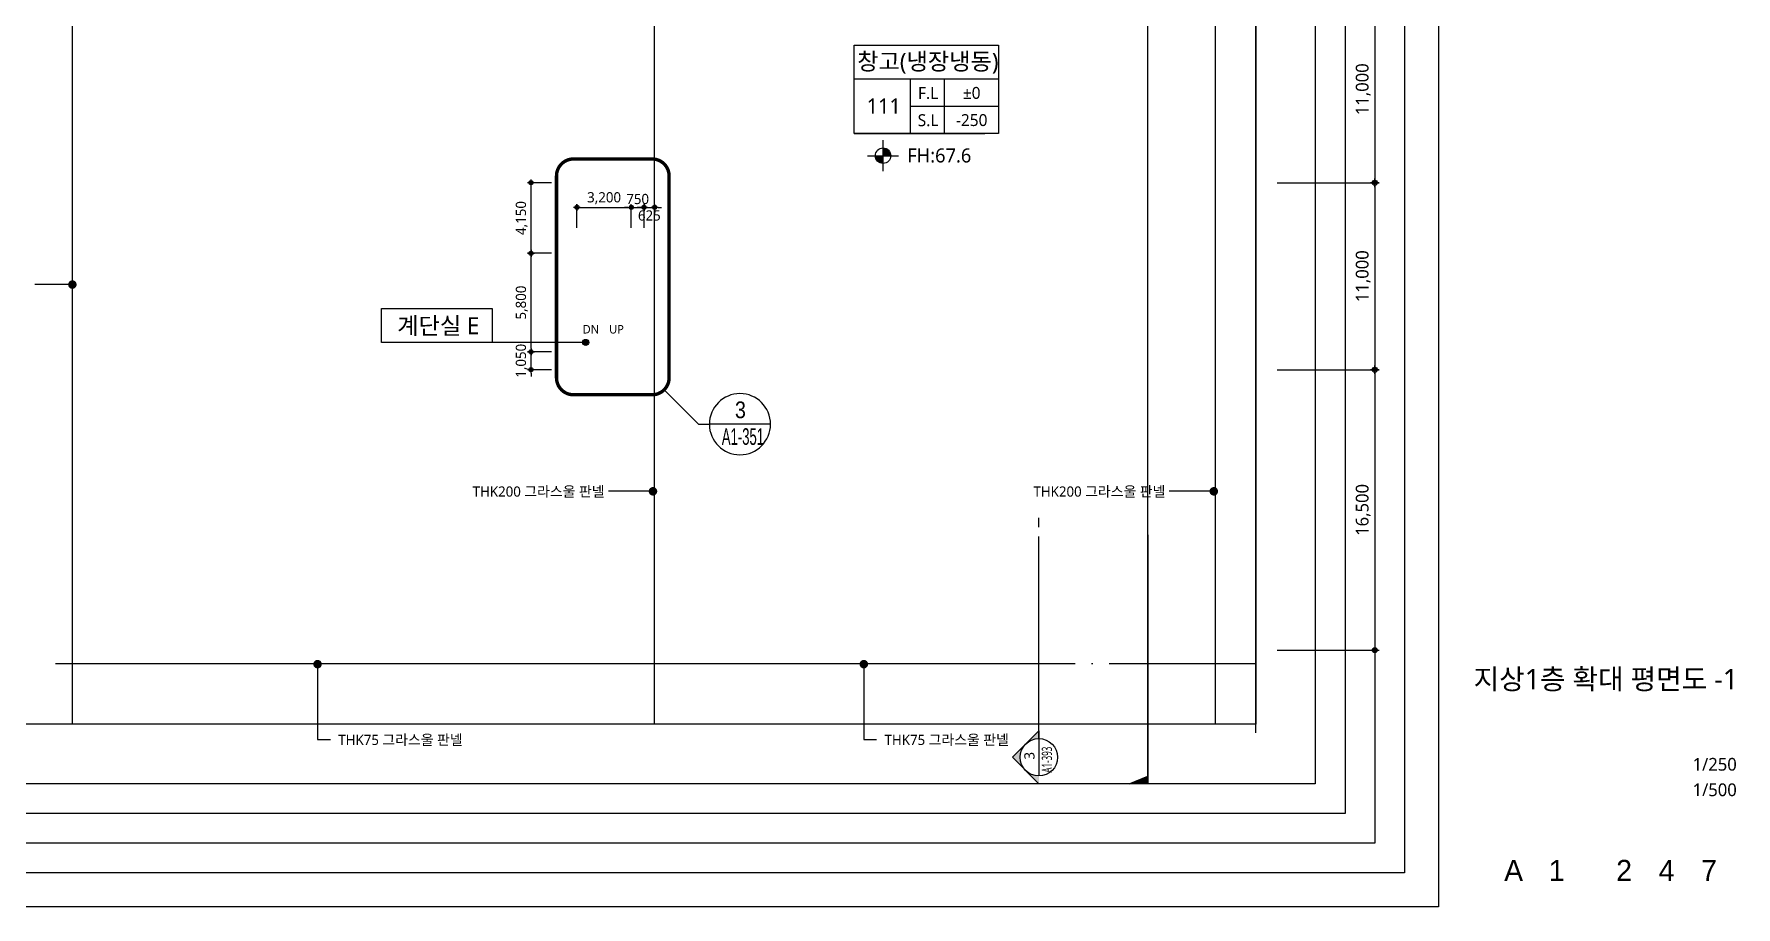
# Model space of a CAD drawing. Header units: millimetres. Extents: x 45782458 to 46215946, y 191740 to 1509539.
# Drawn here: x 45895079 to 45995224, y 911740 to 963101 of the extents above; entities that cross this region are included whole.
import ezdxf
from ezdxf.enums import TextEntityAlignment as Align

# ---------------------------------------------------------------- set-up
doc = ezdxf.new("R2010")
doc.units = ezdxf.units.MM
doc.header["$LTSCALE"] = 1000
doc.header["$MEASUREMENT"] = 0
doc.header["$PDSIZE"] = -10
doc.linetypes.add('CEN', pattern=[62, 60, -1, 0, -1])
doc.linetypes.add('SYM$0$DASHDOT', pattern=[1, 0.5, -0.25, 0, -0.25])
doc.layers.get('0').update_dxf_attribs({"linetype": 'CONTINUOUS'})
doc.layers.get('Defpoints').update_dxf_attribs({"color": 171, "linetype": 'CONTINUOUS'})
for name, color, linetype in [('Center(AR)', 30, 'CEN'), ('DIM', 7, 'CONTINUOUS'), ('LED', 7, 'CONTINUOUS'), ('NDIM', 7, 'CONTINUOUS'), ('SYM', 7, 'CONTINUOUS'), ('SYMBOL', 7, 'CONTINUOUS'), ('TEXT(MIN)', 7, 'CONTINUOUS'), ('TEXT(노트)', 7, 'CONTINUOUS'), ('TEXT(실명)', 3, 'CONTINUOUS'), ('TEXT-TITLE', 6, 'CONTINUOUS'), ('TEXT-기입', 6, 'CONTINUOUS'), ('TITLE', 7, 'CONTINUOUS'), ('구간정리', 6, 'CONTINUOUS'), ('구간정리-TEXT', 3, 'CONTINUOUS')]:
    doc.layers.add(name, color=color, linetype=linetype)
doc.styles.add('CGS', font='cgse', dxfattribs={"bigfont": 'cgs'})
doc.styles.add('SYM$0$ARIAL', font='arial.ttf')
doc.styles.add('SYM$0$돋움', font='', dxfattribs={"width": 0.9})
doc.styles.add('TE', font='malgun_0.ttf')
doc.styles.add('나눔바른고딕', font='NanumBarunGothic.ttf')
doc.styles.get('SYM$0$돋움').set_extended_font_data('Dotum')
doc.dimstyles.new('BA', dxfattribs={"dimscale": 500, "dimtxt": 3, "dimasz": 1, "dimexe": 1, "dimexo": 5, "dimgap": 0.9, "dimtad": 1, "dimdec": 0, "dimdsep": 46, "dimlunit": 6, "dimtxsty": 'TE', "dimblk": 'DDD', "dimcen": 2.5, "dimclrd": 256, "dimclre": 256, "dimclrt": 3, "dimazin": 2, "dimtfac": 1, "dimtdec": 0, "dimtix": 1, "dimtmove": 2, "dimatfit": 3, "dimldrblk": 'DDD', "dimfxl": 1, "dimtolj": 1, "dimtzin": 0, "dimarcsym": 2})
doc.dimstyles.new('NDIM 1200', dxfattribs={"dimscale": 500, "dimtxt": 3, "dimasz": 1, "dimexe": 2, "dimexo": 2, "dimgap": 1, "dimtad": 1, "dimdec": 0, "dimdsep": 46, "dimtxsty": 'CGS', "dimblk": 'DOT0', "dimcen": 1, "dimdle": 8, "dimclrd": 2, "dimclre": 2, "dimclrt": 2, "dimadec": 0, "dimazin": 0, "dimtfac": 1, "dimtdec": 0, "dimtix": 1, "dimtmove": 2, "dimatfit": 3, "dimldrblk": 'DOT0', "dimfxl": 1, "dimtolj": 1, "dimtzin": 0, "dimlwd": -1, "dimlwe": -1, "dimarcsym": 0})

# ---------------------------------------------------------------- blocks, each defined once
blk = doc.blocks.new('DDD')
at = {"layer": 'DIM', "color": 0}
for p, q in [((-1, 0), (1, 0)), ((0, -1), (0, 1))]:
    blk.add_line(p, q, dxfattribs=at)
for radius in [0.6, 0.3]:
    blk.add_circle((0, 0), radius, dxfattribs=at)
blk = doc.blocks.new('*D541')
at = {"layer": 'Defpoints', "color": 0, "ltscale": 0.4, "transparency": 16777216}
for p in [(45966972, 943351), (45966972, 926851), (45973972, 926851)]:
    blk.add_point(p, dxfattribs=at)
at = {"layer": 'NDIM', "lineweight": -2, "ltscale": 0.4, "transparency": 16777216}
for p, q in [((45968222, 943351), (45974222, 943351)), ((45973972, 943101), (45973972, 927101)), ((45968222, 926851), (45974222, 926851))]:
    blk.add_line(p, q, dxfattribs=at)
at = {"layer": 'NDIM', "lineweight": -2, "ltscale": 0.4, "transparency": 16777216, "xscale": 250, "yscale": 250, "zscale": 250}
for p, rotation in [((45973972, 943351), 90), ((45973972, 926851), 270)]:
    blk.add_blockref('DDD', p, dxfattribs=dict(at, rotation=rotation))
at = {"layer": 'NDIM', "color": 3, "ltscale": 0.4, "transparency": 16777216, "insert": (45973295, 935101), "char_height": 750, "attachment_point": 5, "rotation": 90, "style": 'TE'}
blk.add_mtext('\\A1;16,500', dxfattribs=at)
blk = doc.blocks.new('*D542')
at = {"layer": 'Defpoints', "color": 0, "ltscale": 0.4, "transparency": 16777216}
for p in [(45966972, 954351), (45966972, 943351), (45973972, 943351)]:
    blk.add_point(p, dxfattribs=at)
at = {"layer": 'NDIM', "lineweight": -2, "ltscale": 0.4, "transparency": 16777216}
for p, q in [((45968222, 954351), (45974222, 954351)), ((45973972, 954101), (45973972, 943601)), ((45968222, 943351), (45974222, 943351))]:
    blk.add_line(p, q, dxfattribs=at)
at = {"layer": 'NDIM', "lineweight": -2, "ltscale": 0.4, "transparency": 16777216, "xscale": 250, "yscale": 250, "zscale": 250}
for p, rotation in [((45973972, 954351), 90), ((45973972, 943351), 270)]:
    blk.add_blockref('DDD', p, dxfattribs=dict(at, rotation=rotation))
at = {"layer": 'NDIM', "color": 3, "ltscale": 0.4, "transparency": 16777216, "insert": (45973295, 948851), "char_height": 750, "attachment_point": 5, "rotation": 90, "style": 'TE'}
blk.add_mtext('\\A1;11,000', dxfattribs=at)
blk = doc.blocks.new('*D543')
at = {"layer": 'Defpoints', "color": 0, "ltscale": 0.4, "transparency": 16777216}
for p in [(45966972, 965351), (45966972, 954351), (45973972, 954351)]:
    blk.add_point(p, dxfattribs=at)
at = {"layer": 'NDIM', "lineweight": -2, "ltscale": 0.4, "transparency": 16777216}
for p, q in [((45968222, 965351), (45974222, 965351)), ((45973972, 965101), (45973972, 954601)), ((45968222, 954351), (45974222, 954351))]:
    blk.add_line(p, q, dxfattribs=at)
at = {"layer": 'NDIM', "lineweight": -2, "ltscale": 0.4, "transparency": 16777216, "xscale": 250, "yscale": 250, "zscale": 250}
for p, rotation in [((45973972, 965351), 90), ((45973972, 954351), 270)]:
    blk.add_blockref('DDD', p, dxfattribs=dict(at, rotation=rotation))
at = {"layer": 'NDIM', "color": 3, "ltscale": 0.4, "transparency": 16777216, "insert": (45973295, 959851), "char_height": 750, "attachment_point": 5, "rotation": 90, "style": 'TE'}
blk.add_mtext('\\A1;11,000', dxfattribs=at)
blk = doc.blocks.new('A$C31C7260E')
at = {"layer": 'TITLE'}
for points in [[(0, 0), (0, 4000), (13000, 4000), (13000, 0)], [(13000, 0), (0, 0)]]:
    blk.add_lwpolyline(points, dxfattribs=at)
blk = doc.blocks.new('A$C51E23882')
at = {"layer": 'TITLE'}
blk.add_lwpolyline([(8500, 0), (0, 0), (0, 5200), (8500, 5200)], close=True, dxfattribs=at)
for points in [[(8500, 3200), (0, 3200)], [(3300, 3200), (3300, 0)], [(5300, 3200), (5300, 0)], [(3300, 1600), (8500, 1600)]]:
    blk.add_lwpolyline(points, dxfattribs=at)
at = {"layer": 'TITLE', "style": '나눔바른고딕'}
for s, p in [('F.L', (4352, 2378)), ('S.L', (4352, 778))]:
    blk.add_text(s, height=700, dxfattribs=at).set_placement(p, align=Align.MIDDLE)
blk = doc.blocks.new('level')
at = {"layer": 'SYMBOL'}
for p, q in [((-4320, 0), (4320, 0)), ((0, 4320), (0, -4320))]:
    blk.add_line(p, q, dxfattribs=at)
blk.add_circle((0, 0), 2160, dxfattribs=at)
for points in [[(-2160, 0), (0, 2160), (-2127, 381), (-376, 2126)], [(-2127, 381), (-376, 2126), (-2030, 748), (-738, 2029)], [(-2030, 748), (-738, 2029), (-1859, 1104), (-1089, 1863)], [(-1859, 1104), (-1089, 1863), (-1659, 1388), (-1386, 1658)], [(0, -2160), (2160, 0), (381, -2127), (2126, -376)], [(381, -2127), (2126, -376), (748, -2030), (2029, -738)], [(748, -2030), (2029, -738), (1104, -1859), (1863, -1089)], [(1104, -1859), (1863, -1089), (1388, -1659), (1658, -1386)]]:
    blk.add_solid(points, dxfattribs=at)
at = {"layer": 'SYMBOL', "linetype": 'Continuous'}
for points in [[(0, 2160), (-2160, 0), (0, 0)], [(2160, 0), (0, 0), (0, -2160)]]:
    blk.add_solid(points, dxfattribs=at)
blk = doc.blocks.new('*D705')
at = {"layer": 'Defpoints', "color": 0, "ltscale": 0.4, "transparency": 16777216}
for p in [(45930222, 952901), (45927022, 951401), (45930222, 951401)]:
    blk.add_point(p, dxfattribs=at)
at = {"layer": 'NDIM', "lineweight": -2, "ltscale": 0.4, "transparency": 16777216}
for p, q in [((45927022, 951701), (45927022, 953101)), ((45927222, 952901), (45930022, 952901)), ((45930222, 951701), (45930222, 953101))]:
    blk.add_line(p, q, dxfattribs=at)
at = {"layer": 'NDIM', "lineweight": -2, "ltscale": 0.4, "transparency": 16777216, "xscale": 200, "yscale": 200, "zscale": 200, "rotation": 180}
blk.add_blockref('DDD', (45927022, 952901), dxfattribs=at)
at = {"layer": 'NDIM', "lineweight": -2, "ltscale": 0.4, "transparency": 16777216, "xscale": 200, "yscale": 200, "zscale": 200}
blk.add_blockref('DDD', (45930222, 952901), dxfattribs=at)
at = {"layer": 'NDIM', "color": 3, "ltscale": 0.4, "transparency": 16777216, "insert": (45928622, 953442), "char_height": 600, "attachment_point": 5, "style": 'TE'}
blk.add_mtext('\\A1;3,200', dxfattribs=at)
blk = doc.blocks.new('*D706')
at = {"layer": 'Defpoints', "color": 0, "ltscale": 0.4, "transparency": 16777216}
for p in [(45930972, 952901), (45930222, 951401), (45930972, 951401)]:
    blk.add_point(p, dxfattribs=at)
at = {"layer": 'NDIM', "lineweight": -2, "ltscale": 0.4, "transparency": 16777216}
for p, q in [((45930022, 952901), (45929822, 952901)), ((45930222, 951701), (45930222, 953101)), ((45930222, 952901), (45930972, 952901)), ((45930972, 951701), (45930972, 953101)), ((45931172, 952901), (45931372, 952901))]:
    blk.add_line(p, q, dxfattribs=at)
at = {"layer": 'NDIM', "lineweight": -2, "ltscale": 0.4, "transparency": 16777216, "xscale": 200, "yscale": 200, "zscale": 200}
blk.add_blockref('DDD', (45930222, 952901), dxfattribs=at)
at = {"layer": 'NDIM', "lineweight": -2, "ltscale": 0.4, "transparency": 16777216, "xscale": 200, "yscale": 200, "zscale": 200, "rotation": 180}
blk.add_blockref('DDD', (45930972, 952901), dxfattribs=at)
at = {"layer": 'NDIM', "color": 3, "ltscale": 0.4, "transparency": 16777216, "insert": (45930597, 953391), "char_height": 600, "attachment_point": 5, "style": 'TE'}
blk.add_mtext('\\A1;750', dxfattribs=at)
blk = doc.blocks.new('*D707')
at = {"layer": 'Defpoints', "color": 0, "ltscale": 0.4, "transparency": 16777216}
for p in [(45931597, 952901), (45930972, 951401), (45931597, 951401)]:
    blk.add_point(p, dxfattribs=at)
at = {"layer": 'NDIM', "lineweight": -2, "ltscale": 0.4, "transparency": 16777216}
for p, q in [((45930772, 952901), (45930572, 952901)), ((45930972, 951701), (45930972, 953101)), ((45930972, 952901), (45931597, 952901)), ((45931597, 951701), (45931597, 953101)), ((45931797, 952901), (45931997, 952901))]:
    blk.add_line(p, q, dxfattribs=at)
at = {"layer": 'NDIM', "lineweight": -2, "ltscale": 0.4, "transparency": 16777216, "xscale": 200, "yscale": 200, "zscale": 200}
blk.add_blockref('DDD', (45930972, 952901), dxfattribs=at)
at = {"layer": 'NDIM', "lineweight": -2, "ltscale": 0.4, "transparency": 16777216, "xscale": 200, "yscale": 200, "zscale": 200, "rotation": 180}
blk.add_blockref('DDD', (45931597, 952901), dxfattribs=at)
at = {"layer": 'NDIM', "color": 3, "ltscale": 0.4, "transparency": 16777216, "insert": (45931285, 952423), "char_height": 600, "attachment_point": 5, "style": 'TE'}
blk.add_mtext('\\A1;625', dxfattribs=at)
blk = doc.blocks.new('*D708')
at = {"layer": 'Defpoints', "color": 0, "ltscale": 0.4, "transparency": 16777216}
for p in [(45924322, 950201), (45925822, 950201), (45925822, 944401)]:
    blk.add_point(p, dxfattribs=at)
at = {"layer": 'NDIM', "lineweight": -2, "ltscale": 0.4, "transparency": 16777216}
for p, q in [((45925522, 950201), (45924122, 950201)), ((45924322, 944601), (45924322, 950001)), ((45925522, 944401), (45924122, 944401))]:
    blk.add_line(p, q, dxfattribs=at)
at = {"layer": 'NDIM', "lineweight": -2, "ltscale": 0.4, "transparency": 16777216, "xscale": 200, "yscale": 200, "zscale": 200}
for p, rotation in [((45924322, 950201), 90), ((45924322, 944401), 270)]:
    blk.add_blockref('DDD', p, dxfattribs=dict(at, rotation=rotation))
at = {"layer": 'NDIM', "color": 3, "ltscale": 0.4, "transparency": 16777216, "insert": (45923782, 947301), "char_height": 600, "attachment_point": 5, "rotation": 90, "style": 'TE'}
blk.add_mtext('\\A1;5,800', dxfattribs=at)
blk = doc.blocks.new('*D709')
at = {"layer": 'Defpoints', "color": 0, "ltscale": 0.4, "transparency": 16777216}
for p in [(45924322, 944401), (45925822, 944401), (45925822, 943351)]:
    blk.add_point(p, dxfattribs=at)
at = {"layer": 'NDIM', "lineweight": -2, "ltscale": 0.4, "transparency": 16777216}
for p, q in [((45925522, 944401), (45924122, 944401)), ((45924322, 944601), (45924322, 944801)), ((45924322, 943351), (45924322, 944401)), ((45925522, 943351), (45924122, 943351)), ((45924322, 943151), (45924322, 942951))]:
    blk.add_line(p, q, dxfattribs=at)
at = {"layer": 'NDIM', "lineweight": -2, "ltscale": 0.4, "transparency": 16777216, "xscale": 200, "yscale": 200, "zscale": 200}
for p, rotation in [((45924322, 944401), 270), ((45924322, 943351), 90)]:
    blk.add_blockref('DDD', p, dxfattribs=dict(at, rotation=rotation))
at = {"layer": 'NDIM', "color": 3, "ltscale": 0.4, "transparency": 16777216, "insert": (45923780, 943876), "char_height": 600, "attachment_point": 5, "rotation": 90, "style": 'TE'}
blk.add_mtext('\\A1;1,050', dxfattribs=at)
blk = doc.blocks.new('*D710')
at = {"layer": 'Defpoints', "color": 0, "ltscale": 0.4, "transparency": 16777216}
for p in [(45924322, 954351), (45925822, 954351), (45925822, 950201)]:
    blk.add_point(p, dxfattribs=at)
at = {"layer": 'NDIM', "lineweight": -2, "ltscale": 0.4, "transparency": 16777216}
for p, q in [((45925522, 954351), (45924122, 954351)), ((45924322, 950401), (45924322, 954151)), ((45925522, 950201), (45924122, 950201))]:
    blk.add_line(p, q, dxfattribs=at)
at = {"layer": 'NDIM', "lineweight": -2, "ltscale": 0.4, "transparency": 16777216, "xscale": 200, "yscale": 200, "zscale": 200}
for p, rotation in [((45924322, 954351), 90), ((45924322, 950201), 270)]:
    blk.add_blockref('DDD', p, dxfattribs=dict(at, rotation=rotation))
at = {"layer": 'NDIM', "color": 3, "ltscale": 0.4, "transparency": 16777216, "insert": (45923780, 952276), "char_height": 600, "attachment_point": 5, "rotation": 90, "style": 'TE'}
blk.add_mtext('\\A1;4,150', dxfattribs=at)
blk = doc.blocks.new('DOT0')
blk.add_line((-3, 0), (3, 0))
at = {"color": 6}
blk.add_circle((0, 0), 0.75, dxfattribs=at)
blk = doc.blocks.new('SYM$0$det-tar-wi')
at = {"layer": '구간정리', "ltscale": 0.2}
blk.add_line((0, 0), (11, 0), dxfattribs=at)
blk.add_circle((5.5, 0), 5.5, dxfattribs=at)
at = {"layer": '구간정리-TEXT', "color": 3, "style": 'SYM$0$ARIAL'}
blk.add_attdef('2', text='', height=3, dxfattribs=at).set_placement((5.5, 2.58), align=Align.MIDDLE_CENTER)
at = {"layer": '구간정리-TEXT', "color": 3, "style": 'SYM$0$ARIAL', "width": 0.6}
blk.add_attdef('A1.00', text='', height=3, dxfattribs=at).set_placement((5.57, -2.22), align=Align.MIDDLE_CENTER)

msp = doc.modelspace()

# ---------------------------------------------------------------- hatches: boundary and pattern name
at = {"layer": 'LED'}
h = msp.add_hatch(color=256, dxfattribs=at)
h.dxf.hatch_style = 1
edge = h.paths.add_edge_path()
edge.add_arc((45927542.5, 944955.8), 180, 0, 360)
at = {"layer": 'SYM'}
h = msp.add_hatch(color=256, dxfattribs=at)
h.paths.add_polyline_path([(45952647.8, 920545.8), (45953425.7, 921323.6, 0.41421356), (45953425.7, 919768)])
h.paths.add_polyline_path([(45953425.7, 921323.6), (45954203.5, 922101.4), (45954203.5, 921645.8, 0.19891237)])
h.paths.add_polyline_path([(45953425.7, 919768, 0.19891237), (45954203.5, 919445.8), (45954203.5, 918990.2)])
msp.add_hatch(color=256, dxfattribs=at).paths.add_polyline_path([(45959513.3, 918990.2), (45960613.3, 919430.2), (45960613.3, 918990.2)])

# ---------------------------------------------------------------- linework, layer by layer
at = {"ltscale": 10000}
msp.add_line((45943335.8, 957251.3), (45951017.2, 957251.3), dxfattribs=at)
msp.add_line((45954203.5, 921645.8), (45954203.5, 919445.8))
msp.add_lwpolyline([(45927542.5, 944955.8), (45922027.2, 944955.8)], dxfattribs=at)
at = {"layer": 'Center(AR)'}
for p, q in [((45897334.8, 922490.2), (45897334.8, 1016888.8)), ((45931597.3, 922490.2), (45931597.3, 989001.3)), ((45964597.3, 922490.2), (45964597.3, 989001.3)), ((45896334.8, 926063.8), (45966972.3, 926063.8))]:
    msp.add_line(p, q, dxfattribs=at)
at = {"layer": 'Defpoints'}
msp.add_line((45960613.3, 918990.2), (45960613.3, 1041801.4), dxfattribs=at)
for points in [[(45977722.3, 911740.2), (45801022.3, 911740.2), (45801022.3, 1049440.2), (45977722.3, 1049440.2)], [(45975722.3, 913740.2), (45803022.3, 913740.2), (45803022.3, 1047440.2), (45975722.3, 1047440.2)], [(45973972.3, 915490.2), (45804772.3, 915490.2), (45804772.3, 1045690.2), (45973972.3, 1045690.2)], [(45972222.3, 917240.2), (45806522.3, 917240.2), (45806522.3, 1043940.2), (45972222.3, 1043940.2)], [(45970472.3, 918990.2), (45808272.3, 918990.2), (45808272.3, 1042190.2), (45970472.3, 1042190.2)], [(45966972.3, 922490.2), (45811772.3, 922490.2), (45811772.3, 1038690.2), (45966972.3, 1038690.2)], [(45966972.3, 922490.2), (45824022.3, 922490.2), (45824022.3, 1038690.2), (45966972.3, 1038690.2)]]:
    msp.add_lwpolyline(points, close=True, dxfattribs=at)
at = {"layer": 'LED', "ltscale": 10000}
for p, q in [((45911762.2, 921589.7), (45912516.3, 921589.7)), ((45943905.1, 921589.7), (45944659.2, 921589.7))]:
    msp.add_line(p, q, dxfattribs=at)
at = {"layer": 'LED'}
msp.add_circle((45927542.5, 944955.8), 180, dxfattribs=at)
at = {"layer": 'SYM'}
for p, q in [((45954203.5, 934081.1), (45954203.5, 934631.1)), ((45954203.5, 934081.1), (45954203.5, 934631.1)), ((45960613.3, 934190.2), (45960613.3, 934740.2)), ((45960613.3, 934190.2), (45960613.3, 934740.2)), ((45954203.5, 921645.8), (45954203.5, 933531.1)), ((45960613.3, 933640.2), (45960613.3, 918990.2)), ((45954203.5, 922101.4), (45952647.8, 920545.8)), ((45954203.5, 922101.4), (45954203.5, 921645.8)), ((45954203.5, 918990.2), (45952647.8, 920545.8)), ((45959513.3, 918990.2), (45960613.3, 919430.2))]:
    msp.add_line(p, q, dxfattribs=at)
at = {"layer": 'SYM', "color": 8}
msp.add_lwpolyline([(45966972.3, 921990.2), (45966972.4, 980490.2), (45966772.3, 980590.2), (45967172.3, 980590.2), (45966972.3, 980690.2), (45966972.3, 1039190.2)], dxfattribs=at)
at = {"layer": 'SYM'}
msp.add_circle((45954203.5, 920545.8), 1100, dxfattribs=at)
at = {"layer": '구간정리', "linetype": 'SYM$0$DASHDOT', "ltscale": 2, "const_width": 200}
msp.add_lwpolyline([(45931447.3, 941876.3), (45926822.3, 941876.3, -0.41421356), (45925822.3, 942876.3), (45925822.3, 954751.3, -0.41421356), (45926822.3, 955751.3), (45931447.3, 955751.3, -0.41421356), (45932447.3, 954751.3), (45932447.3, 942876.3, -0.41421356)], format="xyb", close=True, dxfattribs=at)
at = {"layer": '구간정리', "ltscale": 0.2}
msp.add_lwpolyline([(45932154.4, 942169.2), (45934179.3, 940144.3), (45934817.1, 940144.3)], dxfattribs=at)

# ---------------------------------------------------------------- block references
msp.add_blockref('A$C51E23882', (45943335.8, 957251.3))
at = {"xscale": 0.5, "yscale": 0.5, "zscale": 0.5}
msp.add_blockref('A$C31C7260E', (45915527.2, 944955.8), dxfattribs=at)
at = {"layer": 'SYMBOL', "xscale": 0.210048437524453, "yscale": 0.210048437524453, "zscale": 0.210048437524453, "rotation": 90}
msp.add_blockref('level', (45945038.6, 955942.8), dxfattribs=at)
at = {"layer": '구간정리'}
ref = msp.add_blockref('SYM$0$det-tar-wi', (45938417.1, 940144.3), dxfattribs=dict(at, xscale=-327.2727272727273, yscale=327.2727272727273, zscale=327.2727272727273))
ref.add_attrib('A1.00', 'A1-351', dxfattribs={"layer": '구간정리-TEXT', "color": 3, "height": 981.82, "style": 'SYM$0$돋움', "width": 0.6}).set_placement((45936791.7, 939416.7), align=Align.MIDDLE_CENTER)
ref.add_attrib('2', '3', dxfattribs={"layer": '구간정리-TEXT', "color": 3, "height": 981.8, "style": 'SYM$0$돋움', "width": 0.9}).set_placement((45936644.7, 940989.8), align=Align.MIDDLE_CENTER)

# ---------------------------------------------------------------- texts
at = {"layer": 'SYMBOL', "style": '나눔바른고딕'}
msp.add_text('FH:67.6', height=825, dxfattribs=at).set_placement((45946456.4, 955544.7))
at = {"layer": 'TEXT(MIN)', "style": '나눔바른고딕'}
for s, p in [('DN', (45927844.1, 945730.7)), ('UP', (45929351.4, 945730.7))]:
    msp.add_text(s, height=500, dxfattribs=at).set_placement(p, align=Align.MIDDLE_CENTER)
for s, p in [('THK200 그라스울 판넬', (45928649.1, 936183.1)), ('THK200 그라스울 판넬', (45961649.1, 936183.1)), ('THK75 그라스울 판넬', (45920297.4, 921572.3)), ('THK75 그라스울 판넬', (45952440.4, 921572.3))]:
    msp.add_text(s, height=600, dxfattribs=at).set_placement(p, align=Align.MIDDLE_RIGHT)
at = {"layer": 'TEXT(노트)', "style": '나눔바른고딕'}
msp.add_text('3', height=600, rotation=90, dxfattribs=at).set_placement((45953946.3, 920412.4))
at = {"layer": 'TEXT(노트)', "style": '나눔바른고딕', "width": 0.6}
msp.add_text('A1-393', height=600, rotation=90, dxfattribs=at).set_placement((45954976.7, 919645.8))
at = {"layer": 'TEXT(실명)', "style": '나눔바른고딕'}
for s, p in [('창고(냉장냉동)', (45947673.5, 961445.5)), ('계단실 E', (45918865, 945949.9))]:
    msp.add_text(s, height=1000, dxfattribs=at).set_placement(p, align=Align.MIDDLE)
at = {"layer": 'TEXT-TITLE', "style": '나눔바른고딕'}
msp.add_text('지상1층 확대 평면도 -1', height=1200, dxfattribs=at).set_placement((45987564.3, 924548), align=Align.CENTER)
at = {"layer": 'TEXT-기입', "style": '나눔바른고딕'}
for s, height, p in [('±0', 700, (45950251.9, 959639.2)), ('111', 900, (45945077.1, 958864.7)), ('-250', 700, (45950251.9, 958039.2))]:
    msp.add_text(s, height=height, dxfattribs=at).set_placement(p, align=Align.MIDDLE)
for s, p in [('1/250', (45992673.2, 919534.9)), ('1/500', (45992673.2, 918034.9))]:
    msp.add_text(s, height=750, dxfattribs=at).set_placement(p, align=Align.BOTTOM_LEFT)
at = {"layer": 'TEXT-기입', "style": 'CGS'}
for s, p in [('A', (45982141.7, 913884.9)), ('1', (45984673.1, 913884.9)), ('2', (45988641.7, 913884.9)), ('4', (45991141.7, 913884.9)), ('7', (45993641.7, 913884.9))]:
    msp.add_text(s, height=1250, dxfattribs=at).set_placement(p, align=Align.MIDDLE_CENTER)

# ---------------------------------------------------------------- dimensions: what is measured, and where the dimension line sits
at = {"layer": 'NDIM', "ltscale": 0.4}
for base, p1, p2, angle, override, picture, middle in [((45973972.3, 954351.3), (45966972.3, 965351.3), (45966972.3, 954351.3), 270, {"dimscale": 250}, '*D543', (45973294.8, 959851.3)), ((45924322.3, 954351.3), (45925822.3, 950201.3), (45925822.3, 954351.3), 90, {"dimscale": 200, "dimexo": 1.5}, '*D710', (45923780.4, 952276.3)), ((45973972.3, 943351.3), (45966972.3, 954351.3), (45966972.3, 943351.3), 270, {"dimscale": 250}, '*D542', (45973294.8, 948851.3)), ((45924322.3, 950201.3), (45925822.3, 944401.3), (45925822.3, 950201.3), 90, {"dimscale": 200, "dimexo": 1.5}, '*D708', (45923782, 947301.3)), ((45924322.3, 944401.3), (45925822.3, 943351.3), (45925822.3, 944401.3), 90, {"dimscale": 200, "dimexo": 1.5}, '*D709', (45923780.4, 943876.3)), ((45973972.3, 926851.3), (45966972.3, 943351.3), (45966972.3, 926851.3), 270, {"dimscale": 250}, '*D541', (45973294.8, 935101.3))]:
    dim = msp.add_linear_dim(base=base, p1=p1, p2=p2, angle=angle, dimstyle='BA', override=override, dxfattribs=at)
    dim.commit()
    dim.dimension.update_dxf_attribs({"geometry": picture, "text_midpoint": middle})
for base, p1, p2, picture, middle in [((45930222.3, 952901.3), (45927022.3, 951401.3), (45930222.3, 951401.3), '*D705', (45928622.3, 953441.7)), ((45930972.3, 952901.3), (45930222.3, 951401.3), (45930972.3, 951401.3), '*D706', (45930597.3, 953391.3))]:
    dim = msp.add_linear_dim(base=base, p1=p1, p2=p2, dimstyle='BA', override={"dimscale": 200, "dimexo": 1.5}, dxfattribs=at)
    dim.commit()
    dim.dimension.update_dxf_attribs({"geometry": picture, "text_midpoint": middle})
dim = msp.add_linear_dim(base=(45931597.3, 952901.3), p1=(45930972.3, 951401.3), p2=(45931597.3, 951401.3), dimstyle='BA', override={"dimscale": 200, "dimexo": 1.5}, dxfattribs=at)
dim.commit()
dim.dimension.update_dxf_attribs({"geometry": '*D707', "text_midpoint": (45931284.8, 952423), "dimtype": 160})

# ---------------------------------------------------------------- leaders
at = {"layer": 'LED', "ltscale": 10000}
for points in [[(45897334.8, 948360.4, 0.5), (45895134.9, 948360.4, 0.5)], [(45931497.3, 936195.4), (45928871.7, 936195.4)], [(45964497.3, 936195.4), (45961871.7, 936195.4)], [(45911762.2, 926026.3), (45911762.2, 921589.7)], [(45943905.1, 926026.3), (45943905.1, 921589.7)]]:
    msp.add_leader(points, dimstyle='NDIM 1200', override={"dimasz": 1, "dimtad": 0, "dimclrd": 256, "dimldrblk": 'Dot'}, dxfattribs=at)

doc.saveas('drawing.dxf')
